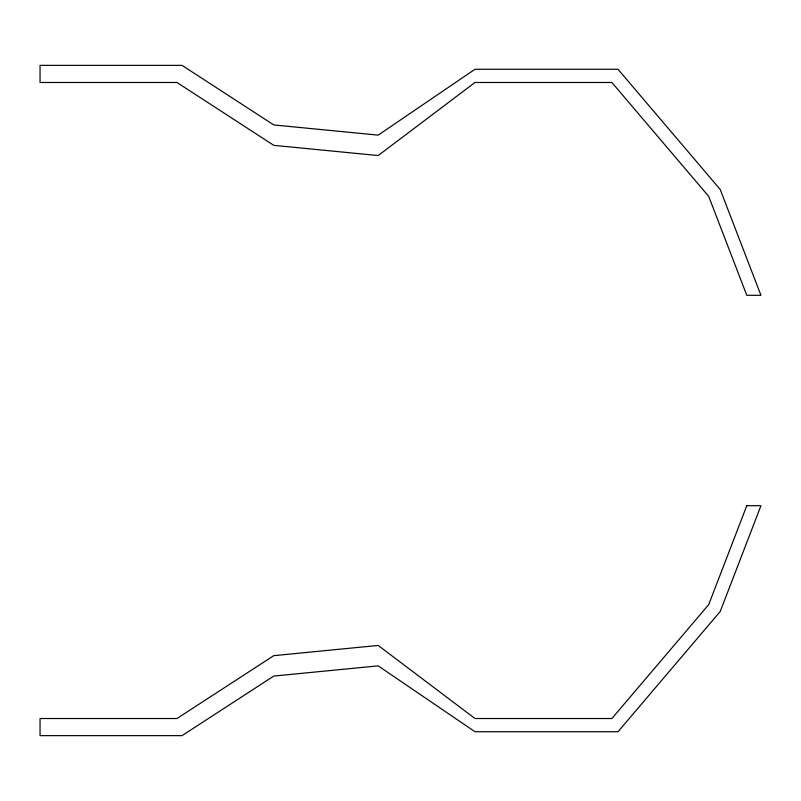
<?xml version="1.0" encoding="UTF-8"?>
<svg xmlns="http://www.w3.org/2000/svg" width="801" height="801" viewBox="0 0 801 801"><rect width="100%" height="100%" fill="white"/><g stroke="black" fill="none" stroke-linecap="round" stroke-linejoin="round"><path stroke-width="1.2" d="M746.782 505.701L708.705 604.625L611.894 718.517L474.983 718.517L378.182 645.446L273.772 655.659L176.961 718.517L40.05 718.517L40.05 735.638L182.027 735.638L273.772 676.064L378.182 665.861L474.983 731.734L618.012 731.734L720.229 611.473L760.95 505.701L746.782 505.701M474.983 82.483L378.182 155.554L273.772 145.341L176.961 82.483L40.05 82.483L40.05 65.362L182.027 65.362L273.772 124.936L378.182 135.139L474.983 69.266L618.012 69.266L720.229 189.527L760.95 295.299L746.782 295.299L708.705 196.375L611.894 82.483L474.983 82.483"/></g></svg>
